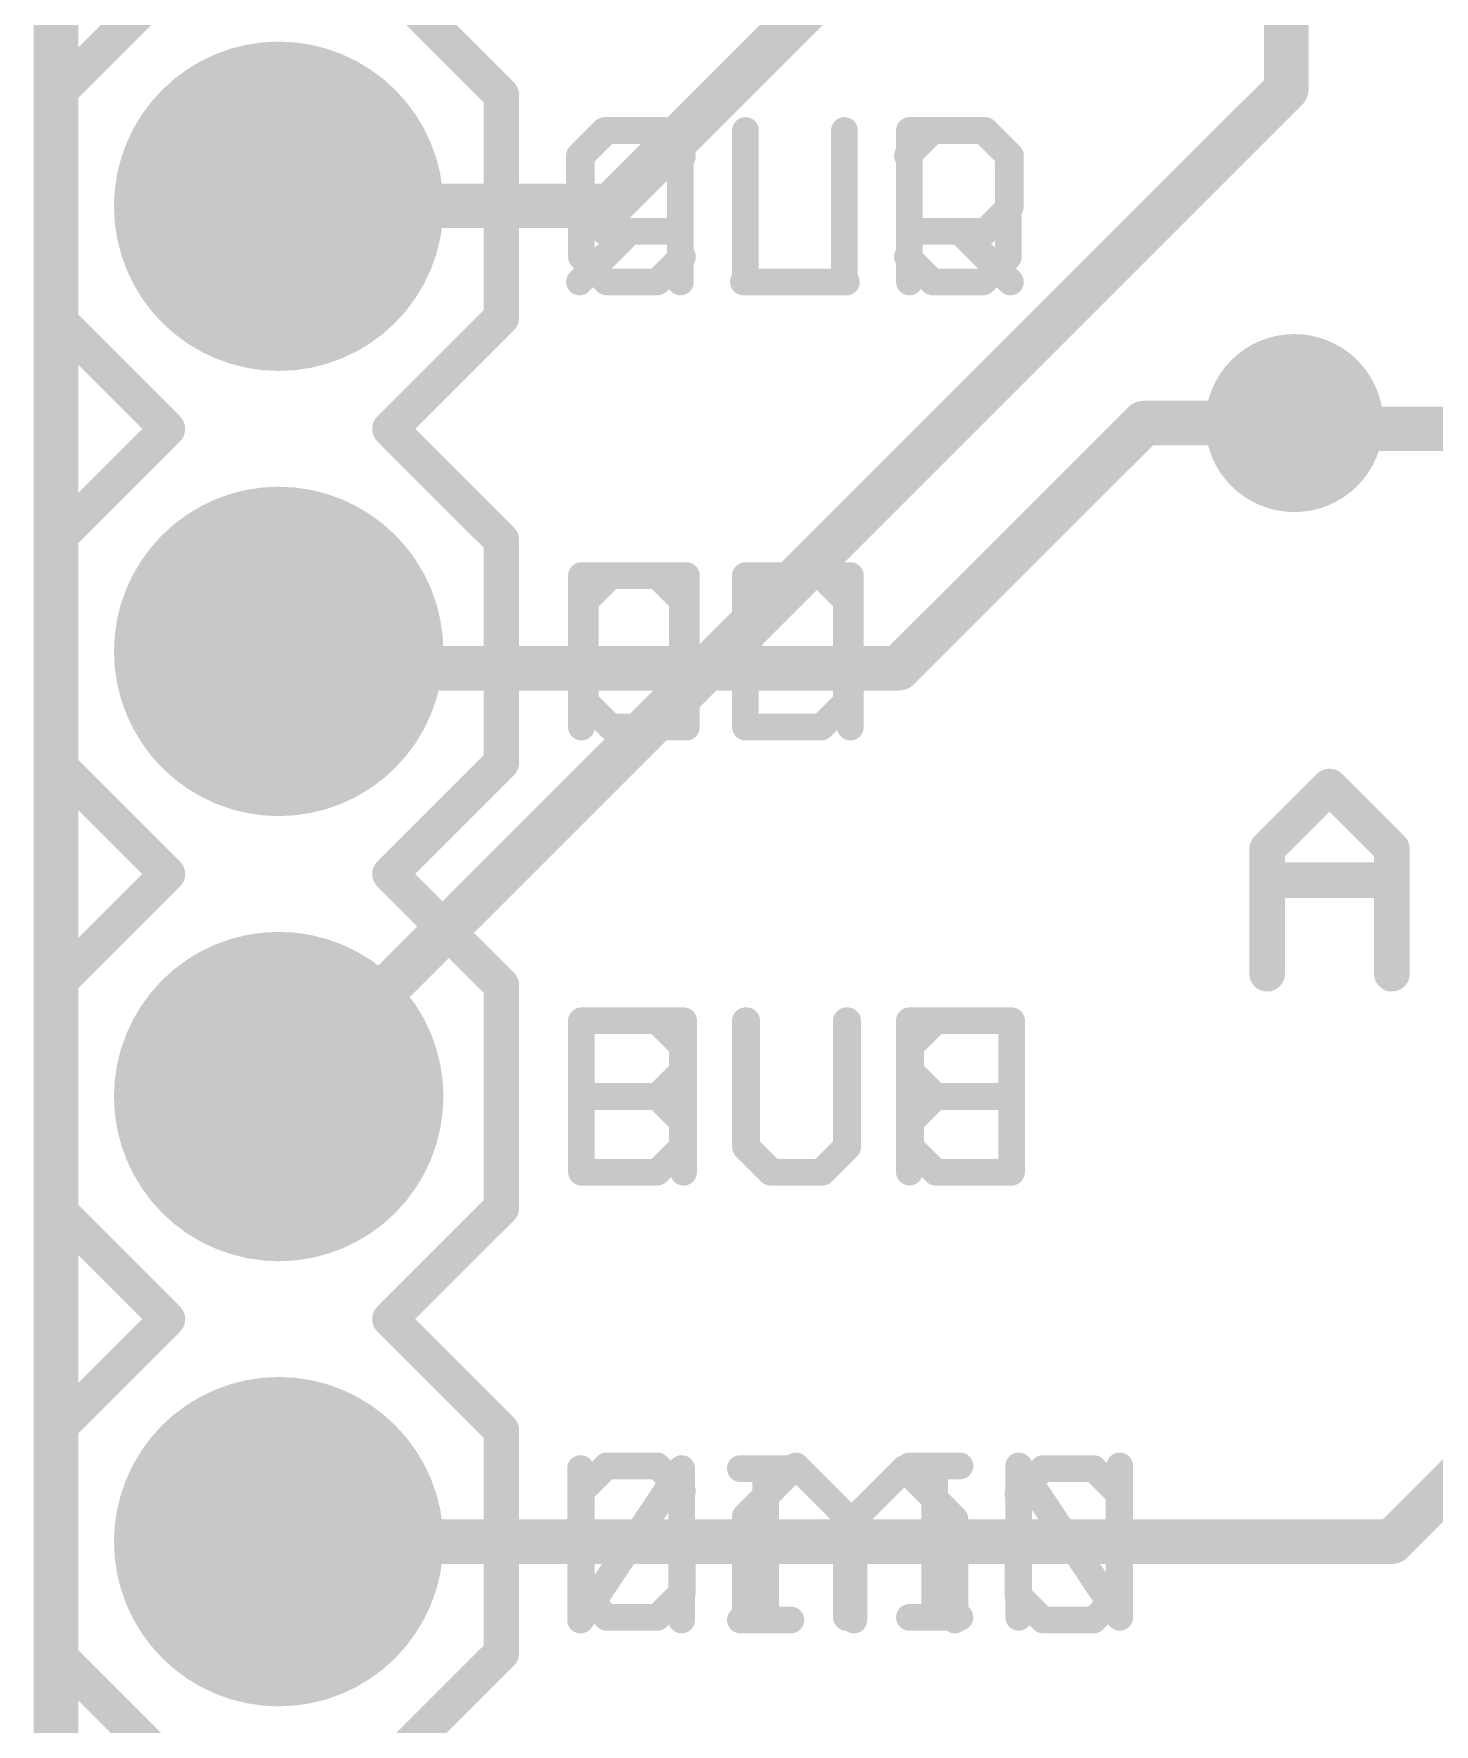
# Model space of a CAD drawing. Extents: x -4.1 to 20.4, y -14 to 28.1.
# Drawn here: x -0.13 to 7.86, y 0.23 to 9.87 of the extents above; entities that cross this region are included whole.
import ezdxf

# ---------------------------------------------------------------- set-up
doc = ezdxf.new("R2010")
doc.units = 0
for name, color, linetype in [('1', 12, 'CONTINUOUS'), ('16', 132, 'CONTINUOUS'), ('17', 110, 'CONTINUOUS'), ('18', 110, 'CONTINUOUS'), ('20', 53, 'CONTINUOUS'), ('21', 41, 'CONTINUOUS'), ('22', 40, 'CONTINUOUS'), ('51', 53, 'CONTINUOUS')]:
    doc.layers.add(name, color=color, linetype=linetype)

# ---------------------------------------------------------------- blocks, each defined once
blk = doc.blocks.new('RECT')
blk.add_solid([(-0.5, -0.5), (0.5, -0.5), (-0.5, 0.5), (0.5, 0.5)])
blk = doc.blocks.new('ROUNDP')
at = {"const_width": 0.5}
blk.add_lwpolyline([(0, -0.25, 1), (0, 0.25, 1), (0, -0.25)], format="xyb", dxfattribs=at)
blk = doc.blocks.new('ROUNDV')
at = {"const_width": 0.5}
blk.add_lwpolyline([(0, -0.25, 1), (0, 0.25, 1), (0, -0.25)], format="xyb", dxfattribs=at)

msp = doc.modelspace()

# ---------------------------------------------------------------- linework, layer by layer
at = {"layer": '1', "const_width": 0.254}
for points in [[(0, 0), (0, 27.94)], [(6.2052, 7.653), (4.8057, 6.2535)], [(7.0637, 7.653), (6.2052, 7.653)], [(1.3665, 6.2535), (1.27, 6.35)], [(4.8057, 6.2535), (1.3665, 6.2535)], [(8.763, 2.413), (7.62, 1.27)], [(7.62, 1.27), (1.27, 1.27)]]:
    msp.add_lwpolyline(points, dxfattribs=at)
at = {"layer": '1', "const_width": 0.127}
for points in [[(6.2052, 7.7165, 1), (6.2052, 7.5895)], [(6.2501, 7.6081, 1), (6.1603, 7.6979)], [(7.0637, 7.5895, 1), (7.0637, 7.7165)], [(1.3149, 6.3949, 1), (1.2251, 6.3051)], [(1.3665, 6.317, 1), (1.3665, 6.19)], [(4.8057, 6.19, 1), (4.8057, 6.317)], [(1.3216, 6.2086, 1), (1.4114, 6.2984)], [(4.7608, 6.2984, 1), (4.8506, 6.2086)], [(1.27, 1.3335, 1), (1.27, 1.2065)], [(7.5751, 1.3149, 1), (7.6649, 1.2251)], [(7.62, 1.2065, 1), (7.62, 1.3335)]]:
    msp.add_lwpolyline(points, format="xyb", dxfattribs=at)
at = {"layer": '16', "const_width": 0.254}
for points in [[(0, 0), (0, 27.94)], [(7.018, 11.7856), (7.018, 9.558)], [(5.6312, 11.3614), (3.1623, 8.8925)], [(7.018, 9.558), (1.27, 3.81)], [(1.2725, 8.8925), (1.27, 8.89)], [(3.1623, 8.8925), (1.2725, 8.8925)], [(7.0968, 7.62), (7.0637, 7.653)], [(11.43, 7.62), (7.0968, 7.62)], [(1.2827, 3.7973), (1.27, 3.81)]]:
    msp.add_lwpolyline(points, dxfattribs=at)
at = {"layer": '16', "const_width": 0.127}
for points in [[(7.0629, 9.5131, 1), (6.9731, 9.6029)], [(6.9545, 9.558, 1), (7.0815, 9.558)], [(1.2251, 8.9349, 1), (1.3149, 8.8451)], [(1.2725, 8.956, 1), (1.2725, 8.829)], [(1.3174, 8.8476, 1), (1.2276, 8.9374)], [(3.1174, 8.9374, 1), (3.2072, 8.8476)], [(3.1623, 8.829, 1), (3.1623, 8.956)], [(7.1086, 7.6979, 1), (7.0188, 7.6081)], [(7.0968, 7.6835, 1), (7.0968, 7.5565)], [(7.0519, 7.5751, 1), (7.1417, 7.6649)], [(1.3149, 3.8549, 1), (1.2251, 3.7651)], [(1.2251, 3.8549, 1), (1.3149, 3.7651)], [(1.2378, 3.7524, 1), (1.3276, 3.8422)]]:
    msp.add_lwpolyline(points, format="xyb", dxfattribs=at)
at = {"layer": '20', "const_width": 0.254}
msp.add_lwpolyline([(0, 0), (0, 27.94)], dxfattribs=at)
at = {"layer": '21'}
for points, const_width in [([(0.635, 10.16), (0, 9.525)], 0.2032), ([(2.54, 9.525), (1.905, 10.16)], 0.2032), ([(0, 8.255), (0, 9.525)], 0.2032), ([(2.54, 9.525), (2.54, 8.255)], 0.2032), ([(3.1413, 9.3225), (2.9972, 9.1785)], 0.1524), ([(3.4294, 9.3225), (3.1413, 9.3225)], 0.1524), ([(3.5734, 9.1785), (3.4294, 9.3225)], 0.1524), ([(3.9327, 9.3225), (3.9327, 8.4582)], 0.1524), ([(4.8682, 8.4582), (4.8682, 9.3225)], 0.1524), ([(4.8682, 9.3225), (5.3004, 9.3225)], 0.1524), ([(5.3004, 9.3225), (5.4445, 9.1785)], 0.1524), ([(2.9972, 9.1785), (2.9972, 8.6023)], 0.1524), ([(5.4445, 9.1785), (5.4445, 8.8904)], 0.1524), ([(5.4445, 8.8904), (5.3004, 8.7463)], 0.1524), ([(5.3004, 8.7463), (4.8682, 8.7463)], 0.1524), ([(5.1564, 8.7463), (5.4445, 8.4582)], 0.1524), ([(2.9972, 8.6023), (3.1413, 8.4582)], 0.1524), ([(3.4294, 8.4582), (3.5734, 8.6023)], 0.1524), ([(3.1413, 8.4582), (3.4294, 8.4582)], 0.1524), ([(3.9327, 8.4582), (4.5089, 8.4582)], 0.1524), ([(0.635, 7.62), (0, 8.255)], 0.2032), ([(2.54, 8.255), (1.905, 7.62)], 0.2032), ([(0, 6.985), (0.635, 7.62)], 0.2032), ([(1.905, 7.62), (2.54, 6.985)], 0.2032), ([(0, 5.715), (0, 6.985)], 0.2032), ([(2.54, 6.985), (2.54, 5.715)], 0.2032), ([(2.9972, 5.9182), (2.9972, 6.7825)], 0.1524), ([(2.9972, 6.7825), (3.4294, 6.7825)], 0.1524), ([(3.4294, 6.7825), (3.5734, 6.6385)], 0.1524), ([(3.9327, 6.7825), (3.9327, 5.9182)], 0.1524), ([(4.3649, 6.7825), (3.9327, 6.7825)], 0.1524), ([(4.5089, 6.6385), (4.3649, 6.7825)], 0.1524), ([(3.5734, 6.6385), (3.5734, 6.3504)], 0.1524), ([(4.5089, 6.0623), (4.5089, 6.6385)], 0.1524), ([(3.5734, 6.3504), (3.4294, 6.2063)], 0.1524), ([(3.4294, 6.2063), (2.9972, 6.2063)], 0.1524), ([(4.3649, 5.9182), (4.5089, 6.0623)], 0.1524), ([(3.9327, 5.9182), (4.3649, 5.9182)], 0.1524), ([(0.635, 5.08), (0, 5.715)], 0.2032), ([(2.54, 5.715), (1.905, 5.08)], 0.2032), ([(6.9088, 5.2229), (7.2647, 5.5788)], 0.2032), ([(7.2647, 5.5788), (7.6206, 5.2229)], 0.2032), ([(6.9088, 4.511), (6.9088, 5.2229)], 0.2032), ([(7.6206, 5.2229), (7.6206, 4.511)], 0.2032), ([(0, 4.445), (0.635, 5.08)], 0.2032), ([(1.905, 5.08), (2.54, 4.445)], 0.2032), ([(6.9088, 5.0449), (7.6206, 5.0449)], 0.2032), ([(0, 3.175), (0, 4.445)], 0.2032), ([(2.54, 4.445), (2.54, 3.175)], 0.2032), ([(2.9972, 3.3782), (2.9972, 4.2425)], 0.1524), ([(2.9972, 4.2425), (3.4294, 4.2425)], 0.1524), ([(3.4294, 4.2425), (3.5734, 4.0985)], 0.1524), ([(3.9327, 4.2425), (3.9327, 3.5223)], 0.1524), ([(4.5089, 3.5223), (4.5089, 4.2425)], 0.1524), ([(4.8682, 3.3782), (4.8682, 4.2425)], 0.1524), ([(4.8682, 4.2425), (5.4445, 4.2425)], 0.1524), ([(3.5734, 4.0985), (3.5734, 3.9544)], 0.1524), ([(3.5734, 3.9544), (3.4294, 3.8104)], 0.1524), ([(2.9972, 3.8104), (3.4294, 3.8104)], 0.1524), ([(3.4294, 3.8104), (3.5734, 3.6663)], 0.1524), ([(4.8682, 3.8104), (5.1564, 3.8104)], 0.1524), ([(3.5734, 3.6663), (3.5734, 3.5223)], 0.1524), ([(3.5734, 3.5223), (3.4294, 3.3782)], 0.1524), ([(3.9327, 3.5223), (4.0768, 3.3782)], 0.1524), ([(4.3649, 3.3782), (4.5089, 3.5223)], 0.1524), ([(3.4294, 3.3782), (2.9972, 3.3782)], 0.1524), ([(4.0768, 3.3782), (4.3649, 3.3782)], 0.1524), ([(0.635, 2.54), (0, 3.175)], 0.2032), ([(2.54, 3.175), (1.905, 2.54)], 0.2032), ([(0.635, 2.54), (0, 1.905)], 0.2032), ([(2.54, 1.905), (1.905, 2.54)], 0.2032), ([(0, 0.635), (0, 1.905)], 0.2032), ([(2.54, 1.905), (2.54, 0.635)], 0.2032), ([(3.1413, 1.7025), (2.9972, 1.5585)], 0.1524), ([(3.4294, 1.7025), (3.1413, 1.7025)], 0.1524), ([(3.5734, 1.5585), (3.4294, 1.7025)], 0.1524), ([(3.9327, 1.4144), (4.2208, 1.7025)], 0.1524), ([(4.2208, 1.7025), (4.5089, 1.4144)], 0.1524), ([(4.8682, 1.7025), (5.1564, 1.7025)], 0.1524), ([(5.0123, 0.8382), (5.0123, 1.7025)], 0.1524), ([(5.4919, 0.8382), (5.4919, 1.7025)], 0.1524), ([(5.4919, 1.7025), (6.0681, 0.8382)], 0.1524), ([(6.0681, 0.8382), (6.0681, 1.7025)], 0.1524), ([(2.9972, 1.5585), (2.9972, 0.9823)], 0.1524), ([(3.9327, 0.8382), (3.9327, 1.4144)], 0.1524), ([(4.5089, 1.4144), (4.5089, 0.8382)], 0.1524), ([(3.5734, 1.2704), (3.2853, 1.2704)], 0.1524), ([(3.5734, 0.9823), (3.5734, 1.2704)], 0.1524), ([(3.9327, 1.2704), (4.5089, 1.2704)], 0.1524), ([(2.9972, 0.9823), (3.1413, 0.8382)], 0.1524), ([(3.4294, 0.8382), (3.5734, 0.9823)], 0.1524), ([(3.1413, 0.8382), (3.4294, 0.8382)], 0.1524), ([(4.8682, 0.8382), (5.1564, 0.8382)], 0.1524), ([(0.635, 0), (0, 0.635)], 0.2032), ([(2.54, 0.635), (1.905, 0)], 0.2032)]:
    msp.add_lwpolyline(points, dxfattribs=dict(at, const_width=const_width))
for points, const_width in [([(0.0508, 9.525, 1), (-0.0508, 9.525)], 0.1016), ([(-0.0359, 9.5609, 1), (0.0359, 9.4891)], 0.1016), ([(2.5908, 9.525, 1), (2.4892, 9.525)], 0.1016), ([(2.5041, 9.4891, 1), (2.5759, 9.5609)], 0.1016), ([(3.1413, 9.3606, 1), (3.1413, 9.2844)], 0.0762), ([(3.1682, 9.2956, 1), (3.1143, 9.3495)], 0.0762), ([(3.4563, 9.3495, 1), (3.4024, 9.2956)], 0.0762), ([(3.4294, 9.2844, 1), (3.4294, 9.3606)], 0.0762), ([(3.9708, 9.3225, 1), (3.8946, 9.3225)], 0.0762), ([(4.9063, 9.3225, 1), (4.8301, 9.3225)], 0.0762), ([(4.8682, 9.3606, 1), (4.8682, 9.2844)], 0.0762), ([(5.3273, 9.3495, 1), (5.2735, 9.2956)], 0.0762), ([(5.3004, 9.2844, 1), (5.3004, 9.3606)], 0.0762), ([(3.0353, 9.1785, 1), (2.9591, 9.1785)], 0.0762), ([(2.9703, 9.2054, 1), (3.0241, 9.1515)], 0.0762), ([(3.5465, 9.1515, 1), (3.6004, 9.2054)], 0.0762), ([(5.4826, 9.1785, 1), (5.4064, 9.1785)], 0.0762), ([(5.4175, 9.1515, 1), (5.4714, 9.2054)], 0.0762), ([(5.4064, 8.8904, 1), (5.4826, 8.8904)], 0.0762), ([(5.4714, 8.8634, 1), (5.4175, 8.9173)], 0.0762), ([(4.8682, 8.7844, 1), (4.8682, 8.7082)], 0.0762), ([(5.1833, 8.7733, 1), (5.1294, 8.7194)], 0.0762), ([(5.2735, 8.7733, 1), (5.3273, 8.7194)], 0.0762), ([(5.3004, 8.7082, 1), (5.3004, 8.7844)], 0.0762), ([(3.0241, 8.6292, 1), (2.9703, 8.5753)], 0.0762), ([(2.9591, 8.6023, 1), (3.0353, 8.6023)], 0.0762), ([(3.6004, 8.5753, 1), (3.5465, 8.6292)], 0.0762), ([(3.1413, 8.4963, 1), (3.1413, 8.4201)], 0.0762), ([(3.1143, 8.4313, 1), (3.1682, 8.4851)], 0.0762), ([(3.4024, 8.4851, 1), (3.4563, 8.4313)], 0.0762), ([(3.4294, 8.4201, 1), (3.4294, 8.4963)], 0.0762), ([(3.9327, 8.4963, 1), (3.9327, 8.4201)], 0.0762), ([(3.8946, 8.4582, 1), (3.9708, 8.4582)], 0.0762), ([(4.5089, 8.4201, 1), (4.5089, 8.4963)], 0.0762), ([(4.8301, 8.4582, 1), (4.9063, 8.4582)], 0.0762), ([(5.4175, 8.4313, 1), (5.4714, 8.4851)], 0.0762), ([(0.0359, 8.2909, 1), (-0.0359, 8.2191)], 0.1016), ([(-0.0508, 8.255, 1), (0.0508, 8.255)], 0.1016), ([(2.4892, 8.255, 1), (2.5908, 8.255)], 0.1016), ([(2.5759, 8.2191, 1), (2.5041, 8.2909)], 0.1016), ([(0.6709, 7.5841, 1), (0.5991, 7.6559)], 0.1016), ([(1.9409, 7.6559, 1), (1.8691, 7.5841)], 0.1016), ([(0.5991, 7.5841, 1), (0.6709, 7.6559)], 0.1016), ([(1.8691, 7.6559, 1), (1.9409, 7.5841)], 0.1016), ([(0.0508, 6.985, 1), (-0.0508, 6.985)], 0.1016), ([(-0.0359, 7.0209, 1), (0.0359, 6.9491)], 0.1016), ([(2.5908, 6.985, 1), (2.4892, 6.985)], 0.1016), ([(2.5041, 6.9491, 1), (2.5759, 7.0209)], 0.1016), ([(3.0353, 6.7825, 1), (2.9591, 6.7825)], 0.0762), ([(2.9972, 6.8206, 1), (2.9972, 6.7444)], 0.0762), ([(3.4563, 6.8095, 1), (3.4024, 6.7556)], 0.0762), ([(3.4294, 6.7444, 1), (3.4294, 6.8206)], 0.0762), ([(3.9708, 6.7825, 1), (3.8946, 6.7825)], 0.0762), ([(3.9327, 6.8206, 1), (3.9327, 6.7444)], 0.0762), ([(4.3918, 6.8095, 1), (4.3379, 6.7556)], 0.0762), ([(4.3649, 6.7444, 1), (4.3649, 6.8206)], 0.0762), ([(3.6115, 6.6385, 1), (3.5353, 6.6385)], 0.0762), ([(3.5465, 6.6115, 1), (3.6004, 6.6654)], 0.0762), ([(4.547, 6.6385, 1), (4.4708, 6.6385)], 0.0762), ([(4.482, 6.6115, 1), (4.5359, 6.6654)], 0.0762), ([(3.5353, 6.3504, 1), (3.6115, 6.3504)], 0.0762), ([(3.6004, 6.3234, 1), (3.5465, 6.3773)], 0.0762), ([(2.9972, 6.2444, 1), (2.9972, 6.1682)], 0.0762), ([(3.4024, 6.2333, 1), (3.4563, 6.1794)], 0.0762), ([(3.4294, 6.1682, 1), (3.4294, 6.2444)], 0.0762), ([(4.4708, 6.0623, 1), (4.547, 6.0623)], 0.0762), ([(4.5359, 6.0353, 1), (4.482, 6.0892)], 0.0762), ([(3.9327, 5.9563, 1), (3.9327, 5.8801)], 0.0762), ([(4.3379, 5.9451, 1), (4.3918, 5.8913)], 0.0762), ([(4.3649, 5.8801, 1), (4.3649, 5.9563)], 0.0762), ([(2.9591, 5.9182, 1), (3.0353, 5.9182)], 0.0762), ([(3.8946, 5.9182, 1), (3.9708, 5.9182)], 0.0762), ([(0.0359, 5.7509, 1), (-0.0359, 5.6791)], 0.1016), ([(2.5759, 5.6791, 1), (2.5041, 5.7509)], 0.1016), ([(-0.0508, 5.715, 1), (0.0508, 5.715)], 0.1016), ([(2.4892, 5.715, 1), (2.5908, 5.715)], 0.1016), ([(7.3006, 5.6147, 1), (7.2288, 5.5428)], 0.1016), ([(7.3006, 5.5428, 1), (7.2288, 5.6147)], 0.1016), ([(6.9596, 5.2229, 1), (6.858, 5.2229)], 0.1016), ([(6.8729, 5.2588, 1), (6.9447, 5.1869)], 0.1016), ([(7.6714, 5.2229, 1), (7.5698, 5.2229)], 0.1016), ([(7.5847, 5.1869, 1), (7.6565, 5.2588)], 0.1016), ([(0.6709, 5.0441, 1), (0.5991, 5.1159)], 0.1016), ([(0.5991, 5.0441, 1), (0.6709, 5.1159)], 0.1016), ([(1.9409, 5.1159, 1), (1.8691, 5.0441)], 0.1016), ([(1.8691, 5.1159, 1), (1.9409, 5.0441)], 0.1016), ([(6.9088, 5.0957, 1), (6.9088, 4.9941)], 0.1016), ([(7.6206, 4.9941, 1), (7.6206, 5.0957)], 0.1016), ([(0.0508, 4.445, 1), (-0.0508, 4.445)], 0.1016), ([(2.5908, 4.445, 1), (2.4892, 4.445)], 0.1016), ([(6.858, 4.511, 1), (6.9596, 4.511)], 0.1016), ([(7.5698, 4.511, 1), (7.6714, 4.511)], 0.1016), ([(-0.0359, 4.4809, 1), (0.0359, 4.4091)], 0.1016), ([(2.5041, 4.4091, 1), (2.5759, 4.4809)], 0.1016), ([(3.0353, 4.2425, 1), (2.9591, 4.2425)], 0.0762), ([(2.9972, 4.2806, 1), (2.9972, 4.2044)], 0.0762), ([(3.4563, 4.2695, 1), (3.4024, 4.2156)], 0.0762), ([(3.4294, 4.2044, 1), (3.4294, 4.2806)], 0.0762), ([(3.9708, 4.2425, 1), (3.8946, 4.2425)], 0.0762), ([(4.547, 4.2425, 1), (4.4708, 4.2425)], 0.0762), ([(4.9063, 4.2425, 1), (4.8301, 4.2425)], 0.0762), ([(4.8682, 4.2806, 1), (4.8682, 4.2044)], 0.0762), ([(5.4445, 4.2044, 1), (5.4445, 4.2806)], 0.0762), ([(3.6115, 4.0985, 1), (3.5353, 4.0985)], 0.0762), ([(3.5465, 4.0715, 1), (3.6004, 4.1254)], 0.0762), ([(3.5353, 3.9544, 1), (3.6115, 3.9544)], 0.0762), ([(3.6004, 3.9275, 1), (3.5465, 3.9814)], 0.0762), ([(2.9972, 3.8485, 1), (2.9972, 3.7723)], 0.0762), ([(3.4563, 3.8373, 1), (3.4024, 3.7834)], 0.0762), ([(3.4024, 3.8373, 1), (3.4563, 3.7834)], 0.0762), ([(3.4294, 3.7723, 1), (3.4294, 3.8485)], 0.0762), ([(4.8682, 3.8485, 1), (4.8682, 3.7723)], 0.0762), ([(5.1564, 3.7723, 1), (5.1564, 3.8485)], 0.0762), ([(3.6115, 3.6663, 1), (3.5353, 3.6663)], 0.0762), ([(3.5465, 3.6394, 1), (3.6004, 3.6933)], 0.0762), ([(3.6004, 3.4953, 1), (3.5465, 3.5492)], 0.0762), ([(3.9597, 3.5492, 1), (3.9058, 3.4953)], 0.0762), ([(4.5359, 3.4953, 1), (4.482, 3.5492)], 0.0762), ([(3.5353, 3.5223, 1), (3.6115, 3.5223)], 0.0762), ([(3.8946, 3.5223, 1), (3.9708, 3.5223)], 0.0762), ([(4.4708, 3.5223, 1), (4.547, 3.5223)], 0.0762), ([(2.9972, 3.4163, 1), (2.9972, 3.3401)], 0.0762), ([(2.9591, 3.3782, 1), (3.0353, 3.3782)], 0.0762), ([(3.4024, 3.4051, 1), (3.4563, 3.3513)], 0.0762), ([(3.4294, 3.3401, 1), (3.4294, 3.4163)], 0.0762), ([(4.0768, 3.4163, 1), (4.0768, 3.3401)], 0.0762), ([(4.0498, 3.3513, 1), (4.1037, 3.4051)], 0.0762), ([(4.3379, 3.4051, 1), (4.3918, 3.3513)], 0.0762), ([(4.3649, 3.3401, 1), (4.3649, 3.4163)], 0.0762), ([(4.8301, 3.3782, 1), (4.9063, 3.3782)], 0.0762), ([(0.0359, 3.2109, 1), (-0.0359, 3.1391)], 0.1016), ([(-0.0508, 3.175, 1), (0.0508, 3.175)], 0.1016), ([(2.4892, 3.175, 1), (2.5908, 3.175)], 0.1016), ([(2.5759, 3.1391, 1), (2.5041, 3.2109)], 0.1016), ([(0.6709, 2.5041, 1), (0.5991, 2.5759)], 0.1016), ([(0.5991, 2.5041, 1), (0.6709, 2.5759)], 0.1016), ([(1.9409, 2.5759, 1), (1.8691, 2.5041)], 0.1016), ([(1.8691, 2.5759, 1), (1.9409, 2.5041)], 0.1016), ([(0.0508, 1.905, 1), (-0.0508, 1.905)], 0.1016), ([(-0.0359, 1.9409, 1), (0.0359, 1.8691)], 0.1016), ([(2.5908, 1.905, 1), (2.4892, 1.905)], 0.1016), ([(2.5041, 1.8691, 1), (2.5759, 1.9409)], 0.1016), ([(3.1413, 1.7406, 1), (3.1413, 1.6644)], 0.0762), ([(3.1682, 1.6756, 1), (3.1143, 1.7295)], 0.0762), ([(3.4563, 1.7295, 1), (3.4024, 1.6756)], 0.0762), ([(3.4294, 1.6644, 1), (3.4294, 1.7406)], 0.0762), ([(4.2478, 1.7295, 1), (4.1939, 1.6756)], 0.0762), ([(4.2478, 1.6756, 1), (4.1939, 1.7295)], 0.0762), ([(4.8682, 1.7406, 1), (4.8682, 1.6644)], 0.0762), ([(5.0504, 1.7025, 1), (4.9742, 1.7025)], 0.0762), ([(5.1564, 1.6644, 1), (5.1564, 1.7406)], 0.0762), ([(5.5236, 1.7237, 1), (5.4602, 1.6814)], 0.0762), ([(5.53, 1.7025, 1), (5.4538, 1.7025)], 0.0762), ([(6.1062, 1.7025, 1), (6.03, 1.7025)], 0.0762), ([(3.0353, 1.5585, 1), (2.9591, 1.5585)], 0.0762), ([(2.9703, 1.5854, 1), (3.0241, 1.5315)], 0.0762), ([(3.5465, 1.5315, 1), (3.6004, 1.5854)], 0.0762), ([(3.9708, 1.4144, 1), (3.8946, 1.4144)], 0.0762), ([(3.9058, 1.4414, 1), (3.9597, 1.3875)], 0.0762), ([(4.547, 1.4144, 1), (4.4708, 1.4144)], 0.0762), ([(4.482, 1.3875, 1), (4.5359, 1.4414)], 0.0762), ([(3.2853, 1.3085, 1), (3.2853, 1.2323)], 0.0762), ([(3.6115, 1.2704, 1), (3.5353, 1.2704)], 0.0762), ([(3.5734, 1.2323, 1), (3.5734, 1.3085)], 0.0762), ([(3.9327, 1.3085, 1), (3.9327, 1.2323)], 0.0762), ([(4.5089, 1.2323, 1), (4.5089, 1.3085)], 0.0762), ([(3.0241, 1.0092, 1), (2.9703, 0.9553)], 0.0762), ([(2.9591, 0.9823, 1), (3.0353, 0.9823)], 0.0762), ([(3.5353, 0.9823, 1), (3.6115, 0.9823)], 0.0762), ([(3.6004, 0.9553, 1), (3.5465, 1.0092)], 0.0762), ([(3.1413, 0.8763, 1), (3.1413, 0.8001)], 0.0762), ([(3.1143, 0.8113, 1), (3.1682, 0.8651)], 0.0762), ([(3.4024, 0.8651, 1), (3.4563, 0.8113)], 0.0762), ([(3.4294, 0.8001, 1), (3.4294, 0.8763)], 0.0762), ([(3.8946, 0.8382, 1), (3.9708, 0.8382)], 0.0762), ([(4.4708, 0.8382, 1), (4.547, 0.8382)], 0.0762), ([(4.8682, 0.8763, 1), (4.8682, 0.8001)], 0.0762), ([(4.9742, 0.8382, 1), (5.0504, 0.8382)], 0.0762), ([(5.1564, 0.8001, 1), (5.1564, 0.8763)], 0.0762), ([(5.4538, 0.8382, 1), (5.53, 0.8382)], 0.0762), ([(6.03, 0.8382, 1), (6.1062, 0.8382)], 0.0762), ([(6.0364, 0.8171, 1), (6.0998, 0.8593)], 0.0762), ([(0.0359, 0.6709, 1), (-0.0359, 0.5991)], 0.1016), ([(-0.0508, 0.635, 1), (0.0508, 0.635)], 0.1016), ([(2.4892, 0.635, 1), (2.5908, 0.635)], 0.1016), ([(2.5759, 0.5991, 1), (2.5041, 0.6709)], 0.1016)]:
    msp.add_lwpolyline(points, format="xyb", dxfattribs=dict(at, const_width=const_width))
at = {"layer": '22', "const_width": 0.1524}
for points in [[(3.1299, 9.3225), (2.9858, 9.1785)], [(3.562, 9.3225), (3.1299, 9.3225)], [(3.562, 8.4582), (3.562, 9.3225)], [(4.4975, 9.3225), (4.4975, 8.4582)], [(4.8568, 9.1785), (5.0009, 9.3225)], [(5.0009, 9.3225), (5.289, 9.3225)], [(5.289, 9.3225), (5.4331, 9.1785)], [(2.9858, 9.1785), (2.9858, 8.8904)], [(5.4331, 9.1785), (5.4331, 8.6023)], [(2.9858, 8.8904), (3.1299, 8.7463)], [(3.2739, 8.7463), (2.9858, 8.4582)], [(3.1299, 8.7463), (3.562, 8.7463)], [(5.0009, 8.4582), (4.8568, 8.6023)], [(5.4331, 8.6023), (5.289, 8.4582)], [(4.4975, 8.4582), (3.9213, 8.4582)], [(5.289, 8.4582), (5.0009, 8.4582)], [(3.0196, 6.6385), (3.1637, 6.7825)], [(3.1637, 6.7825), (3.5958, 6.7825)], [(3.5958, 6.7825), (3.5958, 5.9182)], [(4.0992, 6.7825), (3.9551, 6.6385)], [(4.5314, 6.7825), (4.0992, 6.7825)], [(4.5314, 5.9182), (4.5314, 6.7825)], [(3.0196, 6.0623), (3.0196, 6.6385)], [(3.9551, 6.6385), (3.9551, 6.3504)], [(3.9551, 6.3504), (4.0992, 6.2063)], [(4.0992, 6.2063), (4.5314, 6.2063)], [(3.1637, 5.9182), (3.0196, 6.0623)], [(3.5958, 5.9182), (3.1637, 5.9182)], [(3.5798, 4.2425), (3.0036, 4.2425)], [(3.5798, 3.3782), (3.5798, 4.2425)], [(3.9391, 3.5223), (3.9391, 4.2425)], [(4.5153, 4.2425), (4.5153, 3.5223)], [(5.0187, 4.2425), (4.8746, 4.0985)], [(5.4508, 4.2425), (5.0187, 4.2425)], [(5.4508, 3.3782), (5.4508, 4.2425)], [(4.8746, 4.0985), (4.8746, 3.9544)], [(4.8746, 3.9544), (5.0187, 3.8104)], [(3.5798, 3.8104), (3.2917, 3.8104)], [(5.0187, 3.8104), (4.8746, 3.6663)], [(5.4508, 3.8104), (5.0187, 3.8104)], [(4.8746, 3.6663), (4.8746, 3.5223)], [(4.0831, 3.3782), (3.9391, 3.5223)], [(4.5153, 3.5223), (4.3713, 3.3782)], [(4.8746, 3.5223), (5.0187, 3.3782)], [(4.3713, 3.3782), (4.0831, 3.3782)], [(5.0187, 3.3782), (5.4508, 3.3782)], [(3.5683, 1.6873), (2.992, 0.823)], [(2.992, 0.823), (2.992, 1.6873)], [(3.5683, 0.823), (3.5683, 1.6873)], [(4.1919, 1.6873), (3.9038, 1.6873)], [(4.0479, 0.823), (4.0479, 1.6873)], [(4.8394, 1.6873), (4.5512, 1.3992)], [(5.1275, 1.3992), (4.8394, 1.6873)], [(5.4868, 1.5432), (5.6308, 1.6873)], [(5.6308, 1.6873), (5.9189, 1.6873)], [(5.9189, 1.6873), (6.063, 1.5432)], [(6.063, 1.5432), (6.063, 0.967)], [(4.5512, 1.3992), (4.5512, 0.823)], [(5.1275, 0.823), (5.1275, 1.3992)], [(5.1275, 1.2551), (4.5512, 1.2551)], [(5.4868, 0.967), (5.4868, 1.2551)], [(5.4868, 1.2551), (5.7749, 1.2551)], [(5.6308, 0.823), (5.4868, 0.967)], [(6.063, 0.967), (5.9189, 0.823)], [(4.1919, 0.823), (3.9038, 0.823)], [(5.9189, 0.823), (5.6308, 0.823)]]:
    msp.add_lwpolyline(points, dxfattribs=at)
at = {"layer": '22', "const_width": 0.0762}
for points in [[(3.1299, 9.3606, 1), (3.1299, 9.2844)], [(3.1568, 9.2956, 1), (3.1029, 9.3495)], [(3.6001, 9.3225, 1), (3.5239, 9.3225)], [(3.562, 9.2844, 1), (3.562, 9.3606)], [(4.5356, 9.3225, 1), (4.4594, 9.3225)], [(5.0009, 9.3606, 1), (5.0009, 9.2844)], [(5.0278, 9.2956, 1), (4.974, 9.3495)], [(5.3159, 9.3495, 1), (5.2621, 9.2956)], [(5.289, 9.2844, 1), (5.289, 9.3606)], [(3.0239, 9.1785, 1), (2.9477, 9.1785)], [(2.9589, 9.2054, 1), (3.0127, 9.1515)], [(4.8299, 9.2054, 1), (4.8838, 9.1515)], [(5.4712, 9.1785, 1), (5.395, 9.1785)], [(5.4061, 9.1515, 1), (5.46, 9.2054)], [(3.0127, 8.9173, 1), (2.9589, 8.8634)], [(2.9477, 8.8904, 1), (3.0239, 8.8904)], [(3.1299, 8.7844, 1), (3.1299, 8.7082)], [(3.1029, 8.7194, 1), (3.1568, 8.7733)], [(3.3009, 8.7194, 1), (3.247, 8.7733)], [(3.562, 8.7082, 1), (3.562, 8.7844)], [(4.8838, 8.6292, 1), (4.8299, 8.5753)], [(5.395, 8.6023, 1), (5.4712, 8.6023)], [(5.46, 8.5753, 1), (5.4061, 8.6292)], [(2.9589, 8.4851, 1), (3.0127, 8.4313)], [(3.5239, 8.4582, 1), (3.6001, 8.4582)], [(3.9213, 8.4963, 1), (3.9213, 8.4201)], [(4.4594, 8.4582, 1), (4.5356, 8.4582)], [(4.4975, 8.4201, 1), (4.4975, 8.4963)], [(5.0009, 8.4963, 1), (5.0009, 8.4201)], [(4.974, 8.4313, 1), (5.0278, 8.4851)], [(5.2621, 8.4851, 1), (5.3159, 8.4313)], [(5.289, 8.4201, 1), (5.289, 8.4963)], [(3.1637, 6.8206, 1), (3.1637, 6.7444)], [(3.1906, 6.7556, 1), (3.1367, 6.8095)], [(3.6339, 6.7825, 1), (3.5577, 6.7825)], [(3.5958, 6.7444, 1), (3.5958, 6.8206)], [(4.0992, 6.8206, 1), (4.0992, 6.7444)], [(4.1261, 6.7556, 1), (4.0722, 6.8095)], [(4.5695, 6.7825, 1), (4.4933, 6.7825)], [(4.5314, 6.7444, 1), (4.5314, 6.8206)], [(3.0577, 6.6385, 1), (2.9815, 6.6385)], [(2.9927, 6.6654, 1), (3.0466, 6.6115)], [(3.9932, 6.6385, 1), (3.917, 6.6385)], [(3.9282, 6.6654, 1), (3.9821, 6.6115)], [(3.9821, 6.3773, 1), (3.9282, 6.3234)], [(3.917, 6.3504, 1), (3.9932, 6.3504)], [(4.0992, 6.2444, 1), (4.0992, 6.1682)], [(4.0722, 6.1794, 1), (4.1261, 6.2333)], [(4.5314, 6.1682, 1), (4.5314, 6.2444)], [(3.0466, 6.0892, 1), (2.9927, 6.0353)], [(2.9815, 6.0623, 1), (3.0577, 6.0623)], [(3.1637, 5.9563, 1), (3.1637, 5.8801)], [(3.1367, 5.8913, 1), (3.1906, 5.9451)], [(3.5958, 5.8801, 1), (3.5958, 5.9563)], [(3.5577, 5.9182, 1), (3.6339, 5.9182)], [(4.4933, 5.9182, 1), (4.5695, 5.9182)], [(3.0036, 4.2806, 1), (3.0036, 4.2044)], [(3.6179, 4.2425, 1), (3.5417, 4.2425)], [(3.5798, 4.2044, 1), (3.5798, 4.2806)], [(3.9772, 4.2425, 1), (3.901, 4.2425)], [(4.5534, 4.2425, 1), (4.4772, 4.2425)], [(5.0187, 4.2806, 1), (5.0187, 4.2044)], [(5.0456, 4.2156, 1), (4.9917, 4.2695)], [(5.4889, 4.2425, 1), (5.4127, 4.2425)], [(5.4508, 4.2044, 1), (5.4508, 4.2806)], [(4.9127, 4.0985, 1), (4.8365, 4.0985)], [(4.8477, 4.1254, 1), (4.9016, 4.0715)], [(4.9016, 3.9814, 1), (4.8477, 3.9275)], [(4.8365, 3.9544, 1), (4.9127, 3.9544)], [(3.2917, 3.8485, 1), (3.2917, 3.7723)], [(3.5798, 3.7723, 1), (3.5798, 3.8485)], [(5.0187, 3.8485, 1), (5.0187, 3.7723)], [(5.0456, 3.7834, 1), (4.9917, 3.8373)], [(4.9917, 3.7834, 1), (5.0456, 3.8373)], [(5.4508, 3.7723, 1), (5.4508, 3.8485)], [(4.9127, 3.6663, 1), (4.8365, 3.6663)], [(4.8477, 3.6933, 1), (4.9016, 3.6394)], [(3.966, 3.5492, 1), (3.9122, 3.4953)], [(4.5423, 3.4953, 1), (4.4884, 3.5492)], [(4.9016, 3.5492, 1), (4.8477, 3.4953)], [(3.901, 3.5223, 1), (3.9772, 3.5223)], [(4.4772, 3.5223, 1), (4.5534, 3.5223)], [(4.8365, 3.5223, 1), (4.9127, 3.5223)], [(3.5417, 3.3782, 1), (3.6179, 3.3782)], [(4.0831, 3.4163, 1), (4.0831, 3.3401)], [(4.0562, 3.3513, 1), (4.1101, 3.4051)], [(4.3443, 3.4051, 1), (4.3982, 3.3513)], [(4.3713, 3.3401, 1), (4.3713, 3.4163)], [(5.0187, 3.4163, 1), (5.0187, 3.3401)], [(4.9917, 3.3513, 1), (5.0456, 3.4051)], [(5.4127, 3.3782, 1), (5.4889, 3.3782)], [(5.4508, 3.3401, 1), (5.4508, 3.4163)], [(3.0301, 1.6873, 1), (2.9539, 1.6873)], [(3.6064, 1.6873, 1), (3.5302, 1.6873)], [(3.6, 1.6662, 1), (3.5366, 1.7084)], [(3.9038, 1.7254, 1), (3.9038, 1.6492)], [(4.086, 1.6873, 1), (4.0098, 1.6873)], [(4.1919, 1.6492, 1), (4.1919, 1.7254)], [(4.8663, 1.7142, 1), (4.8124, 1.6604)], [(4.8663, 1.6604, 1), (4.8124, 1.7142)], [(5.6308, 1.7254, 1), (5.6308, 1.6492)], [(5.6578, 1.6604, 1), (5.6039, 1.7142)], [(5.9459, 1.7142, 1), (5.892, 1.6604)], [(5.9189, 1.6492, 1), (5.9189, 1.7254)], [(5.4598, 1.5702, 1), (5.5137, 1.5163)], [(6.1011, 1.5432, 1), (6.0249, 1.5432)], [(6.036, 1.5163, 1), (6.0899, 1.5702)], [(4.5893, 1.3992, 1), (4.5131, 1.3992)], [(4.5243, 1.4261, 1), (4.5782, 1.3722)], [(5.1656, 1.3992, 1), (5.0894, 1.3992)], [(5.1005, 1.3722, 1), (5.1544, 1.4261)], [(4.5512, 1.2932, 1), (4.5512, 1.217)], [(5.1275, 1.217, 1), (5.1275, 1.2932)], [(5.5249, 1.2551, 1), (5.4487, 1.2551)], [(5.4868, 1.2932, 1), (5.4868, 1.217)], [(5.7749, 1.217, 1), (5.7749, 1.2932)], [(5.5137, 0.994, 1), (5.4598, 0.9401)], [(5.4487, 0.967, 1), (5.5249, 0.967)], [(6.0249, 0.967, 1), (6.1011, 0.967)], [(6.0899, 0.9401, 1), (6.036, 0.994)], [(2.9603, 0.8441, 1), (3.0237, 0.8018)], [(3.9038, 0.8611, 1), (3.9038, 0.7849)], [(4.1919, 0.7849, 1), (4.1919, 0.8611)], [(5.6308, 0.8611, 1), (5.6308, 0.7849)], [(5.6039, 0.796, 1), (5.6578, 0.8499)], [(5.892, 0.8499, 1), (5.9459, 0.796)], [(5.9189, 0.7849, 1), (5.9189, 0.8611)], [(2.9539, 0.823, 1), (3.0301, 0.823)], [(3.5302, 0.823, 1), (3.6064, 0.823)], [(4.0098, 0.823, 1), (4.086, 0.823)], [(4.5131, 0.823, 1), (4.5893, 0.823)], [(5.0894, 0.823, 1), (5.1656, 0.823)]]:
    msp.add_lwpolyline(points, format="xyb", dxfattribs=at)

# ---------------------------------------------------------------- block references
at = {"layer": '17', "xscale": 1.8796, "yscale": 1.8796}
for p in [(1.27, 8.89), (1.27, 8.89), (1.27, 6.35), (1.27, 6.35), (1.27, 3.81), (1.27, 3.81), (1.27, 1.27), (1.27, 1.27)]:
    msp.add_blockref('ROUNDP', p, dxfattribs=at)
at = {"layer": '18', "xscale": 1.016, "yscale": 1.016}
msp.add_blockref('ROUNDV', (7.0637, 7.653), dxfattribs=at)
msp.add_blockref('ROUNDV', (7.0637, 7.653), dxfattribs=at)
at = {"layer": '51', "xscale": 0.508, "yscale": 0.508, "rotation": 270}
for p in [(1.27, 8.89), (1.27, 6.35), (1.27, 3.81), (1.27, 1.27)]:
    msp.add_blockref('RECT', p, dxfattribs=at)

doc.saveas('drawing.dxf')
